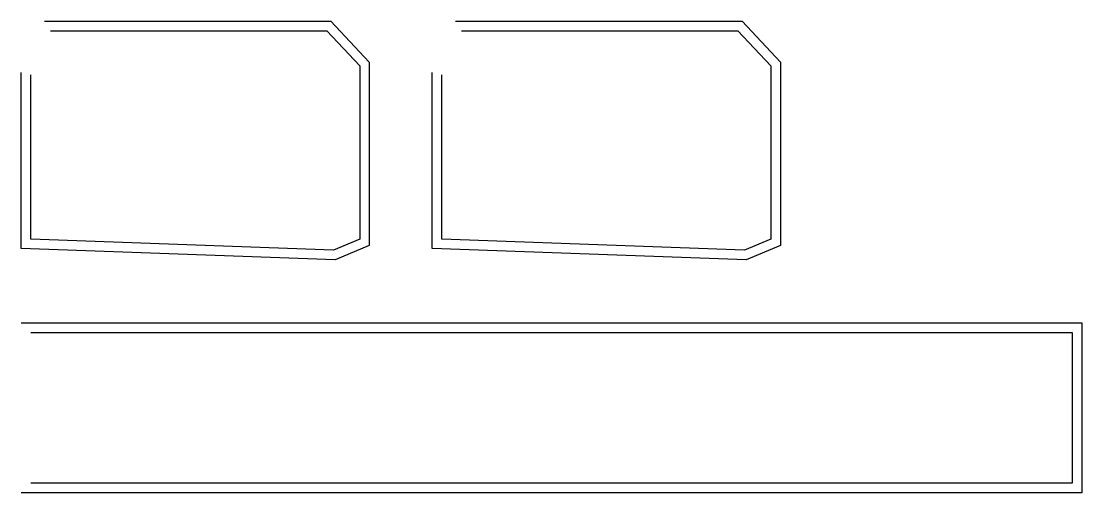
# Model space of a CAD drawing. Header units: millimetres. Extents: x -7 to 767, y -337 to 7.
import ezdxf

# ---------------------------------------------------------------- set-up
doc = ezdxf.new("R2010")
doc.units = ezdxf.units.MM

msp = doc.modelspace()

# ---------------------------------------------------------------- linework, layer by layer
for points in [[(9.8739, 7), (219.0326, 7), (247, -22.8319), (247, -156.6667), (222.0779, -167.0509), (-7, -158.751), (-7, -30.4976)], [(14.4, 0), (216, 0), (240, -25.6), (240, -152), (220.8, -160), (0, -152), (0, -32)], [(309.8739, 7), (519.0326, 7), (547, -22.8319), (547, -156.6667), (522.0779, -167.0509), (293, -158.751), (293, -30.4976)], [(314.4, 0), (516, 0), (540, -25.6), (540, -152), (520.8, -160), (300, -152), (300, -32)], [(-7, -213), (766.9264, -213), (766.9264, -337), (-7, -337)], [(0, -220), (759.9264, -220), (759.9264, -330), (0, -330)]]:
    msp.add_lwpolyline(points)

doc.saveas('drawing.dxf')
